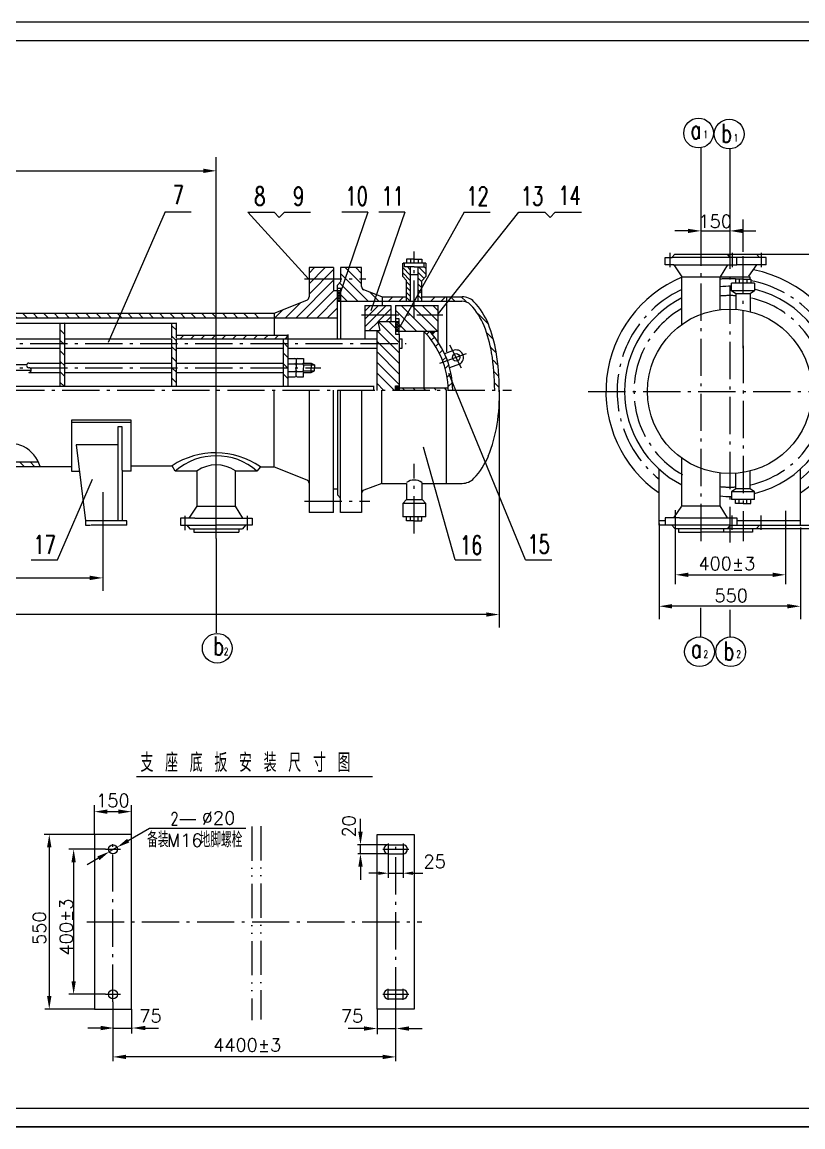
# Model space of a CAD drawing. Extents: x 0 to 2851, y -28 to 1393.
# Drawn here: x 232.2 to 442.1, y 1083.6 to 1380.6 of the extents above; entities that cross this region are included whole.
import ezdxf
from ezdxf.enums import TextEntityAlignment as Align

# ---------------------------------------------------------------- set-up
doc = ezdxf.new("R2010")
doc.units = 0
doc.header["$LTSCALE"] = 8
doc.header["$MEASUREMENT"] = 0
doc.linetypes.add('CENTER', pattern=[1.85, 1.25, -0.25, 0.1, -0.25])
doc.linetypes.add('PHANTOM', pattern=[1.902, 1.15, -0.25, 0.001, -0.25, 0.001, -0.25])
doc.layers.get('0').update_dxf_attribs({"linetype": 'CONTINUOUS'})
for name, color, linetype in [('CC', 3, 'CONTINUOUS'), ('CW', 1, 'CONTINUOUS'), ('DD', 3, 'PHANTOM'), ('HZ', 1, 'CONTINUOUS'), ('X', 3, 'CONTINUOUS'), ('YY', 3, 'CONTINUOUS'), ('ZX', 1, 'CENTER')]:
    doc.layers.add(name, color=color, linetype=linetype)
doc.styles.add('HZ', font='txt', dxfattribs={"bigfont": 'hztxt'})

# ---------------------------------------------------------------- blocks, each defined once
blk = doc.blocks.new('ZTA1')
for p, q in [((162.48, 176.87), (162.48, 189.97)), ((162.48, 189.97), (177.38, 189.97)), ((162.48, 189.38), (177.38, 189.38)), ((164.87, 188.19), (166.07, 188.19)), ((164.87, 188.19), (164.87, 162.97)), ((166.07, 188.19), (166.07, 162.97)), ((177.38, 189.97), (178.54, 189.97)), ((177.38, 189.38), (178.54, 189.38)), ((178.54, 189.97), (178.54, 176.27)), ((240.16, 189.97), (240.16, 176.27)), ((241.32, 189.97), (240.16, 189.97)), ((241.32, 189.38), (240.16, 189.38)), ((256.21, 189.97), (241.32, 189.97)), ((256.21, 189.38), (241.32, 189.38)), ((253.83, 188.19), (252.63, 188.19)), ((252.63, 188.19), (252.63, 162.97)), ((253.83, 176.55), (253.83, 188.19)), ((256.21, 176.27), (256.21, 189.97)), ((166.07, 183.39), (177.18, 183.39)), ((177.18, 183.39), (174.78, 162.97)), ((252.63, 183.39), (241.43, 183.39)), ((241.43, 183.39), (243.92, 162.97)), ((162.48, 176.87), (162.48, 176.27)), ((162.48, 176.27), (164.87, 176.27)), ((178.54, 176.27), (176.34, 176.27)), ((240.16, 176.27), (242.3, 176.27)), ((253.83, 176.55), (253.83, 162.97)), ((256.21, 176.27), (253.83, 176.27)), ((163.68, 161.77), (163.68, 162.97)), ((163.68, 162.97), (174.78, 162.97)), ((163.68, 161.77), (173.21, 161.77)), ((174.73, 161.77), (173.38, 161.77)), ((174.78, 162.97), (174.78, 161.77)), ((255.02, 162.97), (243.92, 162.97)), ((243.92, 162.97), (243.92, 161.77)), ((243.96, 161.77), (245.32, 161.77)), ((255.02, 161.77), (245.49, 161.77)), ((255.02, 161.77), (255.02, 162.97)), ((325.32, 75.85), (329.32, 75.85)), ((325.32, 73.45), (329.32, 73.45)), ((325.32, 36.85), (329.32, 36.85)), ((325.32, 34.45), (329.32, 34.45))]:
    blk.add_line(p, q)
for points in [[(246.32, 31.65), (256.32, 31.65), (256.32, 78.65), (246.32, 78.65)], [(332.32, 31.65), (322.32, 31.65), (322.32, 78.65), (332.32, 78.65)]]:
    blk.add_lwpolyline(points, close=True)
for centre in [(251.32, 74.65), (251.32, 35.65)]:
    blk.add_circle(centre, 1.2)
for centre, start, end in [((325.32, 74.65), 90, 270), ((329.32, 74.65), 270, 90), ((325.32, 35.65), 90, 270), ((329.32, 35.65), 270, 90)]:
    blk.add_arc(centre, 1.2, start, end)
at = {"layer": 'CC'}
for p, q in [((246.32, 78.65), (246.32, 86.46)), ((256.32, 78.65), (256.32, 86.46)), ((249.82, 84.75), (253.32, 84.75)), ((261.1, 80.29), (287.04, 80.29)), ((317.85, 79.35), (317.85, 82.85)), ((246.32, 78.65), (232.85, 78.65)), ((234.2, 75.15), (234.2, 35.15)), ((249.32, 74.65), (239.43, 74.65)), ((325.32, 75.85), (317.03, 75.85)), ((317.85, 73.45), (317.85, 75.85)), ((325.32, 73.45), (317.17, 73.45)), ((325.32, 73.15), (325.32, 67)), ((329.32, 73.15), (329.32, 67)), ((240.75, 71.15), (240.75, 39.15)), ((317.85, 69.95), (317.85, 66.45)), ((322.69, 68.2), (320.07, 68.2)), ((325.32, 68.2), (329.33, 68.2)), ((331.96, 68.2), (334.58, 68.2)), ((249.32, 35.65), (239.44, 35.65)), ((251.32, 33.65), (251.32, 24.16)), ((327.4, 17.72), (327.4, 32.91)), ((246.32, 31.65), (233, 31.65)), ((256.32, 31.65), (256.32, 25.07)), ((248.04, 26.59), (244.54, 26.59)), ((251.54, 26.59), (256.54, 26.59)), ((260.04, 26.59), (263.54, 26.59))]:
    blk.add_line(p, q, dxfattribs=at)
for points in [[(249.82, 84.17), (249.82, 85.34), (246.32, 84.75)], [(252.81, 84.17), (252.81, 85.34), (256.31, 84.75)], [(234.78, 75.15), (233.61, 75.15), (234.2, 78.65)], [(318.44, 79.35), (317.27, 79.35), (317.85, 75.85)], [(241.33, 71.15), (240.17, 71.15), (240.75, 74.65)], [(318.44, 69.95), (317.27, 69.95), (317.85, 73.45)], [(322.69, 67.76), (322.69, 68.64), (325.32, 68.2)], [(331.96, 67.76), (331.96, 68.64), (329.33, 68.2)], [(241.33, 39.15), (240.17, 39.15), (240.75, 35.65)], [(234.78, 35.15), (233.61, 35.15), (234.2, 31.65)], [(248.04, 26), (248.04, 27.17), (251.54, 26.59)], [(260.04, 26), (260.04, 27.17), (256.54, 26.59)]]:
    blk.add_solid(points, dxfattribs=at)
at = {"layer": 'CW'}
blk.add_line((269.27, 82.6), (273.59, 82.6), dxfattribs=at)
at = {"layer": 'DD'}
for p, q in [((288.65, 80.76), (288.65, 28.67)), ((291.04, 80.85), (291.04, 36.71)), ((291.04, 36.71), (291.04, 28.88))]:
    blk.add_line(p, q, dxfattribs=at)
at = {"layer": 'X'}
for p, q in [((257.65, 94.2), (321.13, 94.2)), ((255.42, 76.96), (261.1, 80.29)), ((252.42, 75.16), (250.4, 74.02)), ((251.23, 74.65), (251.41, 74.65)), ((251.32, 74.56), (251.32, 74.74)), ((247.4, 72.22), (244.4, 70.42)), ((322.32, 31.65), (322.32, 24.91)), ((251.32, 24.16), (251.32, 17.67)), ((318.03, 26.44), (314.53, 26.44)), ((318.83, 26.45), (315.33, 26.45)), ((322.33, 26.45), (327.43, 26.45)), ((330.92, 26.45), (334.42, 26.45)), ((324.21, 18.82), (254.82, 18.82))]:
    blk.add_line(p, q, dxfattribs=at)
for points in [[(255.12, 77.46), (255.72, 76.46), (252.42, 75.16)], [(247.7, 71.72), (247.1, 72.72), (250.4, 74.02)], [(318.83, 25.86), (318.83, 27.03), (322.33, 26.45)], [(330.92, 25.86), (330.92, 27.03), (327.42, 26.45)], [(254.82, 18.24), (254.82, 19.41), (251.32, 18.82)], [(323.85, 18.24), (323.85, 19.41), (327.35, 18.82)]]:
    blk.add_solid(points, dxfattribs=at)
at = {"layer": 'ZX'}
for p, q in [((249.32, 74.65), (253.32, 74.65)), ((251.32, 33.65), (251.32, 77.11)), ((323.82, 74.65), (330.82, 74.65)), ((325.32, 76.15), (325.32, 73.15)), ((327.4, 32.91), (327.4, 76.4)), ((329.32, 76.15), (329.32, 73.15)), ((244.32, 55.15), (334.32, 55.15)), ((249.32, 35.65), (253.32, 35.65)), ((323.82, 35.65), (330.82, 35.65)), ((325.32, 34.15), (325.32, 37.15)), ((329.32, 34.15), (329.32, 37.15))]:
    blk.add_line(p, q, dxfattribs=at)
at = {"layer": 'CW', "style": 'HZ', "width": 0.7}
blk.add_text('备装   地脚螺栓', height=4.107, dxfattribs=at).set_placement((260.5, 75.17))
at = {"layer": 'HZ', "style": 'HZ', "width": 0.7}
for s, height, p in [('支 座 底 扳 安 装 尺 寸 图', 5, (258.71, 95.42)), ('2', 3.5, (266.81, 81.09))]:
    blk.add_text(s, height=height, dxfattribs=at).set_placement(p)
blk = doc.blocks.new('ZTF1')
for p, q in [((273.06, 160.81), (273.06, 159.9)), ((285.12, 160.81), (285.12, 159.9)), ((403.35, 160.81), (403.35, 159.9)), ((415.43, 160.81), (415.43, 159.9)), ((423.24, 160.81), (423.24, 159.9)), ((273.06, 159.9), (285.12, 159.9)), ((403.35, 159.9), (409.51, 159.9)), ((415.43, 159.9), (409.27, 159.9)), ((423.24, 159.9), (415.43, 159.9))]:
    blk.add_line(p, q)
blk = doc.blocks.new('ZTR11')
for p, q in [((399.73, 231.77), (399.73, 233.7)), ((399.73, 233.7), (401.67, 233.7)), ((402.11, 231.77), (399.73, 231.77)), ((401.51, 233.7), (402.31, 234.62)), ((419.05, 233.7), (401.56, 233.7)), ((401.97, 231.77), (419.05, 231.77)), ((402.11, 231.77), (404.23, 228.56)), ((402.31, 234.62), (416.47, 234.62)), ((416.53, 231.77), (414.54, 228.54)), ((416.47, 234.62), (424.27, 234.62)), ((417.27, 233.7), (416.47, 234.62)), ((426.86, 233.7), (419.05, 233.7)), ((419.05, 231.77), (419.05, 233.7)), ((426.86, 231.77), (419.05, 231.77)), ((424.34, 231.77), (422.16, 228.67)), ((425.08, 233.7), (424.27, 234.62)), ((426.86, 231.77), (426.86, 233.7)), ((404.23, 215.83), (404.23, 228.6)), ((404.34, 228.54), (422.53, 228.54)), ((414.53, 219.71), (414.53, 228.6)), ((417.58, 225.98), (417.58, 226.85)), ((423.77, 226.85), (417.58, 226.85)), ((417.59, 224.72), (417.59, 225.98)), ((419.15, 227.87), (418.63, 227.87)), ((418.63, 227.87), (418.63, 226.85)), ((420.69, 227.87), (419.15, 227.87)), ((419.66, 227.87), (419.66, 226.86)), ((420.69, 227.87), (422.24, 227.87)), ((421.72, 227.87), (421.72, 226.85)), ((422.24, 227.87), (422.75, 227.87)), ((422.53, 228.54), (422.53, 227.87)), ((422.75, 227.87), (422.75, 226.85)), ((423.77, 226.85), (423.77, 224.72)), ((418.71, 223.92), (417.59, 224.72)), ((423.77, 224.72), (417.59, 224.72)), ((418.71, 223.92), (418.71, 219.77)), ((422.63, 223.92), (418.71, 223.92)), ((423.77, 224.72), (422.63, 223.92)), ((422.63, 223.92), (422.63, 219.12)), ((404.24, 166.93), (404.24, 179.65)), ((398.11, 161.77), (398.11, 176.83)), ((414.54, 166.93), (414.54, 175.86)), ((418.71, 171.55), (418.71, 175.71)), ((422.63, 171.55), (422.63, 176.35)), ((436.11, 161.77), (436.11, 176.83)), ((417.58, 169.49), (417.58, 168.63)), ((418.71, 171.55), (417.59, 170.75)), ((423.77, 170.75), (417.59, 170.75)), ((417.59, 170.75), (417.59, 169.49)), ((422.63, 171.55), (418.71, 171.55)), ((423.77, 170.75), (422.63, 171.55)), ((423.77, 168.63), (423.77, 170.75)), ((402.11, 163.7), (404.23, 166.91)), ((404.34, 166.93), (414.54, 166.93)), ((416.53, 163.7), (414.54, 166.93)), ((423.77, 168.63), (417.58, 168.63)), ((418.63, 167.6), (418.63, 168.63)), ((419.15, 167.6), (418.63, 167.6)), ((420.69, 167.6), (419.15, 167.6)), ((419.66, 167.6), (419.66, 168.61)), ((420.69, 167.6), (422.24, 167.6)), ((421.72, 167.6), (421.72, 168.63)), ((422.24, 167.6), (422.75, 167.6)), ((422.75, 167.6), (422.75, 168.63)), ((403.6, 163.7), (399.73, 163.7)), ((399.73, 163.7), (399.73, 161.77)), ((403.6, 163.7), (415.18, 163.7)), ((415.18, 163.7), (419.05, 163.7)), ((419.05, 163.7), (419.05, 161.77)), ((399.73, 162.97), (398.11, 162.97)), ((417.11, 161.77), (398.11, 161.77)), ((401.51, 161.77), (402.31, 160.85)), ((402.31, 160.85), (416.47, 160.85)), ((417.27, 161.77), (416.47, 160.85)), ((416.47, 160.85), (424.27, 160.85)), ((417.11, 161.77), (436.11, 161.77)), ((436.11, 162.97), (419.05, 162.97)), ((425.08, 161.77), (424.27, 160.85)), ((436.11, 161.77), (436.11, 162.97))]:
    blk.add_line(p, q)
blk.add_circle((417.11, 197.74), 22.12)
for radius, start, end in [(33.28, 304.8194, 78.9386), (33.28, 112.7654, 235.1806), (28.25, 89.0525, 95.2366), (28.25, 117.1155, 242.8964), (28.25, 283.6379, 76.3621), (28.25, 264.7784, 270.9475)]:
    blk.add_arc((417.11, 197.74), radius, start, end)
at = {"layer": 'CC'}
for p, q in [((409.39, 235.89), (409.39, 263.13)), ((417.11, 262.9), (417.11, 240.27)), ((420.68, 235.26), (420.68, 243.9)), ((405.89, 240.87), (402.39, 240.87)), ((409.39, 240.87), (417.11, 240.87)), ((420.61, 240.87), (424.11, 240.87)), ((424.29, 234.63), (484.7, 234.63)), ((481.14, 164.34), (481.14, 232.17)), ((462.11, 197.74), (487.76, 197.74)), ((468.4, 194.24), (468.4, 164.34)), ((402.52, 145.93), (402.52, 165.78)), ((432.11, 165.63), (432.11, 145.91)), ((398.11, 162.23), (398.11, 136.47)), ((424.28, 160.84), (485.87, 160.84)), ((436.11, 161.77), (471.9, 161.77)), ((436.11, 161.13), (436.11, 136.47)), ((406.02, 148.42), (428.61, 148.42)), ((432.61, 139.97), (401.61, 139.97))]:
    blk.add_line(p, q, dxfattribs=at)
for centre in [(408.74, 267.18), (416.97, 266.9), (408.98, 127.74), (417.37, 127.74)]:
    blk.add_circle(centre, 4, dxfattribs=at)
for points in [[(405.89, 240.29), (405.89, 241.45), (409.39, 240.87)], [(420.61, 240.29), (420.61, 241.45), (417.11, 240.87)], [(481.72, 231.05), (480.56, 231.05), (481.14, 234.55)], [(481.72, 201.28), (480.56, 201.28), (481.14, 197.78)], [(468.98, 194.24), (467.81, 194.24), (468.4, 197.74)], [(481.72, 194.24), (480.55, 194.24), (481.14, 197.74)], [(468.98, 165.31), (467.81, 165.31), (468.4, 161.81)], [(481.72, 164.36), (480.56, 164.36), (481.14, 160.86)], [(406.02, 147.83), (406.02, 149), (402.52, 148.42)], [(428.61, 147.83), (428.61, 149), (432.11, 148.42)], [(401.61, 139.38), (401.61, 140.55), (398.11, 139.97)], [(432.61, 139.38), (432.61, 140.55), (436.11, 139.97)]]:
    blk.add_solid(points, dxfattribs=at)
at = {"layer": 'ZX'}
for p, q in [((417.11, 240.65), (417.11, 157.11)), ((401.02, 234.99), (401.02, 231.13)), ((409.39, 157.49), (409.39, 235.89)), ((417.76, 234.99), (417.76, 231.13)), ((420.68, 209.31), (420.68, 235.26)), ((425.57, 234.99), (425.57, 231.13)), ((420.68, 209.97), (420.68, 157.49)), ((379.05, 197.74), (462.11, 197.74)), ((417.76, 160.48), (417.76, 164.35)), ((425.57, 160.48), (425.57, 164.35)), ((409.32, 131.74), (409.32, 139.57)), ((417.11, 139.05), (417.11, 131.67))]:
    blk.add_line(p, q, dxfattribs=at)
for radius, start, end in [(30.28, 87.1074, 94.8855), (30.28, 308.8712, 79.2593), (30.28, 115.1698, 231.1288), (25.74, 86.4479, 95.7501), (25.74, 282.7257, 77.4354), (25.74, 120.0224, 240.3526), (25.74, 264.2664, 273.5521)]:
    blk.add_arc((417.11, 197.74), radius, start, end, dxfattribs=at)
at = {"style": 'HZ', "width": 0.7}
for s, height, p in [('a', 5, (408.02, 265.59)), ('1', 2, (410.65, 265.82)), ('b', 5, (416.23, 264.61)), ('1', 2, (418.79, 264.91)), ('a', 5, (408.15, 126.11)), ('2', 2, (410.68, 126.11)), ('b', 5, (416.89, 125.45)), ('2', 2, (419.51, 126.11))]:
    blk.add_text(s, height=height, dxfattribs=at).set_placement(p, align=Align.CENTER)
at = {"layer": 'X', "style": 'HZ', "width": 0.7}
for s, p in [('0', (465.59, 182.32)), ('-5', (467.66, 181.06))]:
    blk.add_text(s, height=1.7, rotation=90, dxfattribs=at).set_placement(p)
blk = doc.blocks.new('*X69')
for p, q in [((218.61, 171.71), (217.45, 172.87)), ((221.44, 171.71), (220.24, 172.91)), ((224.27, 171.71), (223.07, 172.91)), ((227.1, 171.71), (225.9, 172.91)), ((229.92, 171.71), (228.72, 172.91))]:
    blk.add_line(p, q)
blk = doc.blocks.new('*X71')
for p, q in [((207.1, 211.51), (205.9, 212.71)), ((209.92, 211.51), (208.72, 212.71)), ((212.75, 211.51), (211.55, 212.71)), ((215.58, 211.51), (214.38, 212.71)), ((218.41, 211.51), (217.21, 212.71)), ((221.24, 211.51), (220.04, 212.71)), ((224.07, 211.51), (222.87, 212.71)), ((226.89, 211.51), (225.69, 212.71)), ((229.72, 211.51), (228.52, 212.71)), ((232.55, 211.51), (231.35, 212.71)), ((235.38, 211.51), (234.18, 212.71)), ((238.21, 211.51), (237.01, 212.71)), ((241.04, 211.51), (239.84, 212.71)), ((243.86, 211.51), (242.66, 212.71)), ((246.69, 211.51), (245.49, 212.71)), ((249.52, 211.51), (248.32, 212.71)), ((252.35, 211.51), (251.15, 212.71)), ((255.18, 211.51), (253.98, 212.71)), ((258.01, 211.51), (256.81, 212.71)), ((260.84, 211.51), (259.64, 212.71)), ((263.66, 211.51), (262.46, 212.71)), ((266.49, 211.51), (265.29, 212.71)), ((269.32, 211.51), (268.12, 212.71)), ((272.15, 211.51), (270.95, 212.71)), ((274.98, 211.51), (273.78, 212.71)), ((277.81, 211.51), (276.61, 212.71)), ((280.63, 211.51), (279.43, 212.71)), ((283.46, 211.51), (282.26, 212.71)), ((286.29, 211.51), (285.09, 212.71)), ((289.12, 211.51), (287.92, 212.71)), ((291.95, 211.51), (290.75, 212.71))]:
    blk.add_line(p, q)
blk = doc.blocks.new('*X85')
for p, q in [((337.12, 207.01), (337.89, 207.78)), ((338.39, 205.46), (339.25, 206.31)), ((339.54, 203.78), (340.41, 204.65)), ((340.55, 201.96), (341.45, 202.85)), ((341.42, 200), (342.34, 200.92)), ((342.12, 197.87), (343.09, 198.84)), ((342.64, 195.56), (343.67, 196.59)), ((342.92, 193.01), (344.04, 194.13))]:
    blk.add_line(p, q)
blk = doc.blocks.new('*X84')
for p, q in [((337.95, 222.08), (336.28, 223.75)), ((338.39, 223.19), (336.44, 225.14)), ((338.39, 224.75), (337.94, 225.2)), ((337.35, 221.12), (336.28, 222.19)), ((337.35, 219.57), (336.28, 220.64)), ((337.35, 218.01), (336.28, 219.08)), ((337.35, 216.46), (336.28, 217.53)), ((336.28, 215.97), (336.28, 215.97))]:
    blk.add_line(p, q)
blk = doc.blocks.new('*X83')
for p, q in [((332.69, 225.93), (332.45, 226.17)), ((334.23, 222.97), (332.2, 225)), ((334.23, 221.55), (332.2, 223.59)), ((334.23, 224.38), (333.48, 225.14)), ((334.23, 220.14), (333.22, 221.15)), ((334.23, 218.73), (333.22, 219.74)), ((334.23, 217.31), (333.22, 218.32)), ((334.16, 215.97), (333.22, 216.91))]:
    blk.add_line(p, q)
blk = doc.blocks.new('*X82')
for p, q in [((321.43, 215.97), (314.01, 223.39)), ((319.63, 220.6), (315.24, 224.99)), ((319.63, 223.42), (318.07, 224.99)), ((318.61, 215.97), (313.74, 220.84)), ((315.78, 215.97), (314.01, 217.74)), ((324.26, 215.97), (321.86, 218.37))]:
    blk.add_line(p, q)
blk = doc.blocks.new('*X76')
for p, q in [((326.91, 236.4), (328.08, 237.57)), ((329.74, 236.4), (330.91, 237.57)), ((338.23, 236.4), (339.39, 237.57)), ((341.05, 236.4), (342.22, 237.57))]:
    blk.add_line(p, q)
blk = doc.blocks.new('*X77')
for p, q in [((346.25, 236.4), (345.08, 237.58)), ((349.22, 236.27), (347.91, 237.58)), ((355.19, 230.3), (352.46, 233.02)), ((356.59, 226.07), (354.89, 227.77)), ((357.34, 222.49), (355.91, 223.91)), ((357.78, 219.22), (356.47, 220.53)), ((358.03, 216.14), (356.8, 217.37)), ((358.13, 213.21), (356.96, 214.38))]:
    blk.add_line(p, q)
blk = doc.blocks.new('*X78')
for p, q in [((313.17, 218.41), (313.47, 218.72)), ((314.01, 217.74), (313.17, 218.58)), ((313.17, 217.71), (314.01, 218.55)), ((314.01, 217.03), (313.17, 217.87)), ((313.17, 217), (314.01, 217.84)), ((314.01, 216.32), (313.17, 217.16)), ((313.17, 216.29), (314.01, 217.13)), ((314.01, 218.44), (313.73, 218.72)), ((313.66, 215.97), (313.17, 216.46)), ((313.55, 215.97), (314.01, 216.43))]:
    blk.add_line(p, q)
blk = doc.blocks.new('*X79')
for p, q in [((338.1, 207.78), (331.1, 214.78)), ((340.93, 207.78), (333.93, 214.78)), ((340.95, 210.6), (336.76, 214.78)), ((340.95, 213.43), (339.59, 214.78)), ((335.27, 207.78), (329.53, 213.53)), ((332.45, 207.78), (330.53, 209.7))]:
    blk.add_line(p, q)
blk = doc.blocks.new('*X80')
for p, q in [((328.73, 209.93), (329.26, 210.47)), ((328.73, 209.22), (329.73, 210.22)), ((329.73, 209.09), (328.73, 210.09)), ((328.73, 208.52), (329.73, 209.52)), ((329.73, 208.38), (328.73, 209.38)), ((328.73, 207.81), (329.73, 208.81)), ((329.62, 207.78), (328.73, 208.68)), ((328.91, 207.78), (328.73, 207.97)), ((329.73, 209.8), (329.05, 210.47)), ((329.41, 207.78), (329.73, 208.1))]:
    blk.add_line(p, q)
blk = doc.blocks.new('*X81')
for p, q in [((329.73, 202.02), (323.8, 207.95)), ((329.73, 204.85), (324.1, 210.47)), ((328.73, 208.68), (326.93, 210.47)), ((329.73, 199.19), (323.8, 205.12)), ((329.73, 196.36), (323.8, 202.29)), ((329.73, 193.53), (323.8, 199.46)), ((328.36, 192.07), (323.8, 196.64)), ((325.53, 192.07), (323.8, 193.81))]:
    blk.add_line(p, q)
blk = doc.blocks.new('*X86')
for p, q in [((305.51, 220.65), (309.84, 224.99)), ((305.51, 223.48), (307.01, 224.99)), ((305.51, 217.83), (312.11, 224.43)), ((302.02, 211.51), (312.11, 221.6)), ((304.85, 211.51), (312.11, 218.77)), ((307.68, 211.51), (313.17, 217)), ((299.19, 211.51), (303.21, 215.53)), ((310.51, 211.51), (313.17, 214.17)), ((296.36, 211.51), (298.5, 213.65))]:
    blk.add_line(p, q)
blk = doc.blocks.new('*X89')
for p, q in [((269.86, 208.15), (268.66, 209.35)), ((269.86, 205.32), (268.66, 206.52)), ((269.86, 202.49), (268.66, 203.69)), ((269.86, 199.66), (268.66, 200.86)), ((269.86, 196.83), (268.66, 198.03)), ((269.86, 194.01), (268.66, 195.21))]:
    blk.add_line(p, q)
blk = doc.blocks.new('*X90')
for p, q in [((299.92, 203.54), (298.66, 204.8)), ((299.92, 200.71), (298.66, 201.97)), ((299.92, 197.88), (298.66, 199.15)), ((299.92, 195.05), (298.66, 196.32))]:
    blk.add_line(p, q)
blk = doc.blocks.new('*X91')
for p, q in [((239.86, 207.03), (238.66, 208.23)), ((239.86, 209.86), (239.65, 210.07)), ((239.86, 204.21), (238.66, 205.41)), ((239.86, 201.38), (238.66, 202.58)), ((239.86, 198.55), (238.66, 199.75)), ((239.86, 195.72), (238.66, 196.92)), ((239.68, 193.07), (238.66, 194.09))]:
    blk.add_line(p, q)
blk = doc.blocks.new('*X96')
for p, q in [((331.19, 192.07), (330.59, 192.67)), ((334.02, 192.07), (333.42, 192.67)), ((336.85, 192.07), (336.25, 192.67)), ((339.68, 192.07), (339.08, 192.67)), ((342.5, 192.07), (341.9, 192.67))]:
    blk.add_line(p, q)
blk = doc.blocks.new('*X98')
for p, q in [((270.87, 205.82), (271.87, 206.82)), ((273.7, 205.82), (274.7, 206.82)), ((276.53, 205.82), (277.53, 206.82)), ((279.36, 205.82), (280.36, 206.82)), ((282.19, 205.82), (283.19, 206.82)), ((285.01, 205.82), (286.01, 206.82)), ((287.84, 205.82), (288.84, 206.82)), ((290.67, 205.82), (291.67, 206.82)), ((293.5, 205.82), (294.5, 206.82)), ((296.33, 205.82), (297.33, 206.82)), ((299.16, 205.82), (299.86, 206.52))]:
    blk.add_line(p, q)
blk = doc.blocks.new('ZT11')
for p, q in [((329.21, 228.59), (329.21, 232.2)), ((329.7, 232.2), (329.3, 232.2)), ((334.95, 232.2), (329.7, 232.2)), ((329.7, 231.17), (329.7, 232.2)), ((330.78, 233.23), (330.26, 233.23)), ((330.26, 233.23), (330.26, 232.2)), ((332.32, 233.23), (330.78, 233.23)), ((331.29, 233.23), (331.29, 232.2)), ((332.32, 233.23), (333.87, 233.23)), ((333.35, 233.23), (333.35, 232.2)), ((333.87, 233.23), (334.38, 233.23)), ((334.38, 233.23), (334.38, 232.2)), ((334.95, 231.17), (334.95, 232.2)), ((335.4, 232.2), (334.95, 232.2)), ((335.4, 232.2), (335.4, 228.57)), ((310.62, 231.01), (304.02, 231.01)), ((304.02, 231.01), (304.02, 223.15)), ((310.62, 231.01), (310.62, 224.75)), ((318.15, 231.01), (312.52, 231.01)), ((312.52, 231.01), (312.52, 227.14)), ((318.15, 225.93), (318.15, 231.01)), ((330.78, 231.17), (329.7, 231.17)), ((331.26, 231.17), (330.78, 231.17)), ((331.24, 231.09), (331.24, 221.99)), ((331.24, 229.16), (333.29, 229.16)), ((332.32, 231.17), (331.26, 231.17)), ((332.32, 231.17), (333.36, 231.17)), ((333.29, 231.1), (333.29, 221.99)), ((333.36, 231.17), (333.92, 231.17)), ((333.92, 231.17), (334.95, 231.17)), ((311.68, 226.29), (312.52, 227.14)), ((311.68, 225.54), (311.68, 226.29)), ((330.23, 227.56), (329.21, 228.59)), ((330.23, 221.99), (330.23, 227.56)), ((334.36, 221.99), (334.36, 227.56)), ((335.4, 228.57), (334.44, 227.55)), ((311.79, 224.75), (310.62, 224.75)), ((311.68, 224.75), (311.68, 225.54)), ((311.68, 221.99), (311.68, 224.75)), ((311.71, 225.51), (312.62, 225.51)), ((312.61, 224.75), (311.79, 224.75)), ((312.52, 225.51), (312.52, 224.81)), ((312.52, 224.75), (312.52, 221.99)), ((323.57, 223.19), (318.79, 225)), ((323.67, 223.16), (323.65, 220.81)), ((323.67, 223.16), (330.23, 223.16)), ((334.36, 223.16), (340.96, 223.16)), ((340.96, 223.16), (341, 208.39)), ((341.03, 223.17), (345.15, 223.17)), ((294.66, 218.74), (303.39, 222.22)), ((311.55, 221.99), (312.62, 221.99)), ((311.68, 219.47), (311.68, 221.99)), ((312.52, 221.99), (312.52, 211.85)), ((312.62, 221.99), (323.67, 221.99)), ((319.04, 220.81), (326.03, 220.81)), ((319.04, 220.81), (319.04, 214.57)), ((323.67, 221.99), (330.25, 221.99)), ((326.01, 220.81), (326.01, 216.5)), ((327.24, 220.81), (338.66, 220.81)), ((327.24, 220.81), (327.24, 216.81)), ((330.25, 221.99), (331.26, 221.99)), ((331.26, 221.99), (332.97, 221.99)), ((332.97, 221.99), (334.4, 221.99)), ((334.4, 221.99), (340.96, 221.99)), ((338.66, 220.88), (338.66, 211.13)), ((340.96, 221.99), (345.08, 221.99)), ((202.24, 218.74), (264.14, 218.74)), ((202.24, 217.54), (264.91, 217.54)), ((264.14, 218.74), (294.66, 218.74)), ((264.91, 217.54), (292.66, 217.54)), ((292.48, 217.54), (311.68, 217.54)), ((294.66, 218.74), (294.66, 217.54)), ((294.66, 217.54), (294.66, 212.85)), ((311.68, 217.75), (311.68, 219.47)), ((311.68, 211.85), (311.68, 217.75)), ((328.24, 217.2), (327.24, 217.2)), ((327.24, 217.01), (327.24, 216.5)), ((328.24, 216.53), (328.24, 217.2)), ((209.57, 216.1), (237.21, 216.1)), ((237.17, 199.1), (237.17, 216.1)), ((237.21, 216.1), (239.35, 216.1)), ((238.37, 199.1), (238.37, 216.1)), ((239.35, 216.1), (267.11, 216.1)), ((267.11, 216.1), (268.37, 216.1)), ((267.17, 212.1), (267.17, 216.1)), ((268.37, 212.1), (268.37, 216.19)), ((319.04, 214.57), (319.04, 211.85)), ((319.04, 214.09), (322.21, 214.09)), ((322.31, 212.1), (322.31, 214.09)), ((322.37, 214.09), (323.04, 214.09)), ((322.56, 216.5), (326.06, 216.5)), ((322.56, 216.5), (323.04, 214.09)), ((326.06, 216.5), (327.24, 216.5)), ((327.24, 216.5), (327.24, 213.81)), ((327.31, 216.5), (328.24, 216.5)), ((328.24, 213.84), (328.24, 216.53)), ((328.24, 212.96), (328.24, 213.84)), ((208.29, 211.85), (237.17, 211.85)), ((238.37, 211.85), (267.24, 211.85)), ((267.17, 199.1), (267.17, 211.85)), ((268.31, 211.85), (297.29, 211.85)), ((268.37, 212.85), (298.37, 212.85)), ((268.37, 199.1), (268.37, 211.85)), ((297.17, 199.1), (297.17, 211.85)), ((297.29, 211.85), (298.37, 211.85)), ((298.37, 213.05), (298.37, 211.85)), ((298.37, 211.85), (322.31, 211.85)), ((298.43, 199.1), (298.43, 211.85)), ((322.31, 197.97), (322.31, 212.2)), ((327.24, 213.81), (327.24, 213.09)), ((328.25, 213.81), (327.24, 213.81)), ((327.24, 213.09), (328.24, 213.09)), ((328.24, 213.09), (328.24, 212.1)), ((328.24, 212.2), (328.24, 197.97)), ((328.24, 211.85), (329.05, 211.85)), ((335.12, 213.81), (328.25, 213.81)), ((329.05, 209.35), (329.05, 211.85)), ((334.9, 213.81), (334.9, 198.7)), ((336.86, 213.81), (335.12, 213.81)), ((338.66, 213.81), (336.86, 213.81)), ((208.29, 209.35), (237.19, 209.35)), ((238.37, 209.35), (267.24, 209.35)), ((268.58, 209.35), (297.29, 209.35)), ((298.37, 209.35), (322.31, 209.35)), ((328.24, 209.35), (329.05, 209.35)), ((342.62, 208.66), (340.41, 207.85)), ((228.72, 205.35), (237.34, 205.35)), ((238.48, 205.35), (267.18, 205.35)), ((268.33, 205.35), (297.17, 205.35)), ((298.52, 206.59), (300.25, 206.59)), ((298.52, 205.11), (300.25, 205.11)), ((300.55, 206.29), (300.55, 205.41)), ((300.85, 206.59), (302.52, 206.59)), ((300.85, 205.11), (302.22, 205.11)), ((302.52, 206.59), (302.52, 205.41)), ((302.58, 205.34), (304.58, 205.34)), ((304.58, 205.34), (305.52, 204.9)), ((304.58, 205.34), (304.58, 204.1)), ((328.24, 205.22), (328.24, 204.72)), ((344.45, 205.07), (341.78, 204.1)), ((228.21, 204.87), (216.44, 204.87)), ((229.3, 203.32), (217.54, 203.32)), ((228.73, 202.85), (237.34, 202.85)), ((238.48, 202.85), (267.18, 202.85)), ((268.41, 202.85), (297.17, 202.85)), ((298.52, 203.08), (300.25, 203.08)), ((300.55, 204.81), (300.55, 204.1)), ((300.55, 203.38), (300.55, 204.1)), ((300.55, 201.9), (300.55, 202.78)), ((300.85, 203.08), (302.22, 203.08)), ((302.51, 204.9), (305.52, 204.9)), ((302.51, 203.29), (305.52, 203.29)), ((302.52, 204.81), (302.52, 204.11)), ((302.52, 203.38), (302.52, 204.08)), ((302.52, 201.6), (302.52, 202.78)), ((302.58, 202.85), (304.58, 202.85)), ((304.58, 202.85), (304.58, 204.1)), ((304.58, 202.85), (305.52, 203.29)), ((305.52, 204.9), (305.52, 204.1)), ((305.52, 203.29), (305.52, 204.1)), ((209.57, 199.1), (237.21, 199.1)), ((237.21, 199.1), (239.35, 199.1)), ((239.35, 199.1), (267.37, 199.1)), ((267.17, 199.1), (268.37, 199.1)), ((267.37, 199.1), (269.24, 199.1)), ((269.24, 199.1), (321.36, 199.1)), ((298.52, 201.6), (300.25, 201.6)), ((300.85, 201.6), (302.52, 201.6)), ((321.36, 199.18), (321.36, 198.17)), ((327.24, 198.1), (327.24, 199.2)), ((327.24, 199.2), (328.24, 199.2)), ((294.66, 177.45), (294.66, 198.1)), ((304.02, 198.1), (304.02, 165.18)), ((310.62, 165.18), (310.62, 198.1)), ((311.68, 198.1), (311.68, 171.45)), ((312.52, 165.18), (312.52, 198.1)), ((318.15, 198.1), (318.15, 165.18)), ((323.57, 173.01), (323.57, 198.1)), ((328.24, 198.7), (341.43, 198.7)), ((340.96, 173.01), (340.96, 198.1)), ((216.46, 178.75), (231.24, 178.75)), ((215.69, 177.55), (231.24, 177.55)), ((231.24, 177.55), (240.16, 177.55)), ((256.21, 177.74), (267.25, 177.74)), ((268.08, 176.25), (267.25, 177.74)), ((273.95, 176.25), (268.08, 176.25)), ((273.95, 166.87), (273.95, 176.25)), ((284.25, 166.87), (284.25, 176.25)), ((290.03, 176.25), (284.25, 176.25)), ((290.94, 177.47), (290.03, 176.25)), ((290.94, 177.45), (294.66, 177.45)), ((294.66, 177.45), (303.39, 173.97)), ((323.57, 173.01), (318.79, 171.19)), ((323.57, 173.01), (330.24, 173.01)), ((330.24, 173.01), (330.24, 168.64)), ((334.37, 173.24), (334.37, 168.64)), ((334.37, 173.01), (340.96, 173.01)), ((340.96, 173.01), (345.15, 173.01)), ((311.79, 171.44), (310.62, 171.44)), ((311.68, 171.6), (311.68, 169.9)), ((311.68, 169.9), (312.52, 169.06)), ((318.15, 170.26), (318.15, 165.18)), ((271.81, 163.66), (273.94, 166.87)), ((273.94, 166.87), (284.24, 166.87)), ((286.23, 163.66), (284.25, 166.89)), ((330.23, 168.64), (329.21, 167.6)), ((329.21, 167.6), (329.21, 164)), ((335.39, 167.6), (329.21, 167.6)), ((330.23, 168.64), (334.35, 168.64)), ((335.4, 167.62), (334.44, 168.65)), ((335.4, 164), (335.4, 167.62)), ((273.3, 163.66), (269.44, 163.66)), ((269.44, 163.66), (269.44, 161.73)), ((273.3, 163.66), (284.89, 163.66)), ((284.89, 163.66), (288.75, 163.66)), ((288.75, 163.66), (288.75, 161.73)), ((310.62, 165.18), (304.02, 165.18)), ((310.62, 165.18), (304.99, 165.18)), ((318.15, 165.18), (312.52, 165.18)), ((335.4, 164), (329.21, 164)), ((330.26, 162.97), (330.26, 164)), ((331.29, 162.97), (331.29, 163.98)), ((333.34, 162.97), (333.34, 164)), ((334.38, 162.97), (334.38, 164)), ((269.44, 161.73), (279.1, 161.73)), ((271.21, 161.73), (272.02, 160.81)), ((272.02, 160.81), (286.17, 160.81)), ((288.75, 161.73), (279.1, 161.73)), ((286.97, 161.73), (286.17, 160.81)), ((330.78, 162.97), (330.26, 162.97)), ((332.32, 162.97), (330.78, 162.97)), ((332.32, 162.97), (333.87, 162.97)), ((333.87, 162.97), (334.38, 162.97))]:
    blk.add_line(p, q)
blk.add_circle((343.56, 206.87), 1)
for centre, radius, start, end in [((319.15, 225.93), 1, 180, 249.2328), ((303.02, 223.15), 1, 291.7461, 360), ((345.15, 218.72), 4.46, 43.8975, 90), ((345.08, 218.68), 3.31, 43.8975, 90), ((334.95, 208.94), 17.36, 21.7308, 43.8975), ((335.03, 208.98), 18.51, 21.7308, 43.8975), ((318.51, 202.38), 35.07, 9.3746, 21.7308), ((318.58, 202.43), 36.22, 9.3746, 21.7308), ((318.7, 197.83), 22.76, 0.6795, 44.6233), ((318.7, 197.83), 23.96, 0.6455, 41.8558), ((343.54, 206.86), 2.01, 296.8918, 116.8918), ((292.26, 198.05), 61.67, 0, 9.3746), ((292.34, 198.1), 62.81, 0, 9.3746), ((228.72, 204.72), 0.625, 90, 270), ((300.25, 206.29), 0.3, 0, 90), ((300.25, 205.41), 0.3, 270, 0), ((300.25, 204.81), 0.3, 0, 90), ((300.85, 206.29), 0.3, 90, 180), ((300.85, 205.41), 0.3, 180, 270), ((300.85, 204.81), 0.3, 90, 180), ((302.22, 205.41), 0.3, 270, 0), ((302.22, 204.81), 0.3, 0, 90), ((228.72, 203.47), 0.625, 270, 90), ((300.25, 203.38), 0.3, 270, 0), ((300.25, 202.78), 0.3, 0, 90), ((300.85, 203.38), 0.3, 180, 270), ((300.85, 202.78), 0.3, 90, 180), ((302.22, 203.38), 0.3, 270, 0), ((302.22, 202.78), 0.3, 0, 90), ((300.25, 201.9), 0.3, 270, 0), ((300.85, 201.9), 0.3, 180, 270), ((310.38, 196.18), 44.81, 350.6254, 2.4561), ((314.05, 195.57), 41.09, 338.2692, 350.6254), ((278.89, 160.12), 21.12, 55.2162, 123.4545), ((279.06, 163.86), 16.56, 48.4798, 131.5202), ((335.03, 187.21), 18.51, 316.1025, 338.2692), ((279.1, 168.96), 9, 55.0891, 124.9109), ((303.02, 173.04), 1, 0, 68.2539), ((332.31, 170.32), 3.58, 54.7498, 125.2502), ((345.15, 177.47), 4.46, 270, 316.1025), ((319.15, 170.26), 1, 110.7672, 180)]:
    blk.add_arc(centre, radius, start, end)
for points in [[(336.56, 213.83), (338.16, 213.83), (337.3, 212.97)], [(327.31, 199.17), (328.21, 199.17), (327.31, 198.16), (328.14, 198.16)]]:
    blk.add_solid(points)
at = {"layer": 'CC'}
for p, q in [((279.09, 158.14), (279.09, 260.72)), ((147.09, 257.02), (275.91, 257.06)), ((265.31, 246.01), (250.01, 210.83)), ((287.61, 245.89), (303.88, 228.01)), ((338.85, 218.67), (360.39, 245.89)), ((362.25, 152.47), (341.6, 202.52)), ((355.15, 198.1), (355.15, 140.22)), ((343.33, 152.47), (334.78, 182.74)), ((236.37, 152.47), (245.85, 174.15)), ((248.6, 170.63), (248.6, 154.6)), ((279.09, 158.22), (279.09, 132.79)), ((248.6, 154.53), (248.6, 144.09)), ((173.6, 147.59), (245.1, 147.59)), ((355.15, 140.16), (355.15, 134.24)), ((351.65, 137.74), (67.25, 137.74))]:
    blk.add_line(p, q, dxfattribs=at)
blk.add_circle((279.35, 128.67), 4, dxfattribs=at)
for points in [[(275.65, 256.44), (275.65, 257.6), (279.15, 257.02)], [(245.1, 147.01), (245.1, 148.18), (248.6, 147.59)], [(351.65, 137.16), (351.65, 138.32), (355.15, 137.74)]]:
    blk.add_solid(points, dxfattribs=at)
at = {"layer": 'X'}
for p, q in [((265.31, 246.01), (272.31, 246.01)), ((287.61, 245.89), (294.61, 245.89)), ((294.61, 245.89), (296.03, 244.47)), ((296.03, 244.47), (297.44, 245.89)), ((297.44, 245.89), (304.44, 245.89)), ((319.83, 245.93), (312.83, 245.93)), ((329.82, 245.89), (322.82, 245.89)), ((345.72, 245.89), (352.72, 245.89)), ((360.39, 245.89), (367.39, 245.89)), ((367.39, 245.89), (368.8, 244.47)), ((368.8, 244.47), (370.22, 245.89)), ((370.22, 245.89), (377.22, 245.89)), ((229.37, 152.47), (236.37, 152.47)), ((343.33, 152.47), (350.33, 152.47)), ((362.25, 152.47), (369.25, 152.47))]:
    blk.add_line(p, q, dxfattribs=at)
for centre, radius, start, end in [((224.45, 177.58), 6.03, 61.6916, 101.9656), ((222.89, 174.7), 9.3, 17.9185, 61.6916)]:
    blk.add_arc(centre, radius, start, end, dxfattribs=at)
at = {"layer": 'YY'}
for p, q in [((319.83, 245.93), (312.22, 223.57)), ((329.82, 245.89), (320.66, 219.41)), ((345.72, 245.89), (328.35, 214.86))]:
    blk.add_line(p, q, dxfattribs=at)
at = {"layer": 'YY', "color": 3}
for p, q in [((319.04, 215.04), (324.8, 220.81)), ((319.04, 217.17), (322.68, 220.81)), ((319.04, 219.29), (320.56, 220.81)), ((322.61, 216.5), (326.01, 219.9)), ((324.73, 216.49), (326.01, 217.77)), ((320.2, 214.09), (322.57, 216.46))]:
    blk.add_line(p, q, dxfattribs=at)
at = {"layer": 'ZX'}
for p, q in [((332.32, 217.53), (332.32, 235.3)), ((302.83, 228.01), (319.3, 228.01)), ((318.16, 218.35), (339.96, 218.35)), ((110.66, 210.6), (330.17, 210.6)), ((339.17, 205.28), (346.39, 207.9)), ((341.8, 210.28), (344.96, 204.06)), ((110.66, 204.1), (307.17, 204.1)), ((119.28, 198.1), (358.47, 198.1)), ((332.31, 159.55), (332.31, 178.28)), ((302.83, 168.18), (320.38, 168.18)), ((270.73, 160.44), (270.73, 164.3)), ((287.47, 160.44), (287.47, 164.3))]:
    blk.add_line(p, q, dxfattribs=at)
at = {"layer": 'YY'}
for name, p in [('*X83', (-2.99, 6.03)), ('*X86', (-1.49, 6.03)), ('*X82', (-1.49, 6.03)), ('*X84', (-2.99, 6.03)), ('*X78', (-1.49, 6.03)), ('*X76', (-1.49, -14.41)), ('*X77', (-2.99, -14.41)), ('*X79', (-2.29, 6.03)), ('*X71', (-1.49, 6.03)), ('*X91', (-1.49, 6.03)), ('*X89', (-1.49, 6.03)), ('*X81', (-1.49, 6.03)), ('*X80', (-1.49, 6.03)), ('*X98', (-1.49, 6.03)), ('*X85', (-1.49, 6.03)), ('*X90', (-1.49, 6.03)), ('*X96', (-1.49, 6.03)), ('*X69', (0.32, 5.84))]:
    blk.add_blockref(name, p, dxfattribs=at)
at = {"style": 'HZ', "width": 0.7}
for s, height, p in [('7', 5, (268.87, 248.09)), ('8', 5, (290.8, 247.72)), ('9', 5, (301.23, 247.72)), ('10', 5, (316.83, 247.72)), ('11', 5, (326.52, 247.72)), ('12', 5, (349.31, 247.72)), ('13', 5, (363.99, 247.72)), ('14', 5, (374.05, 247.87)), ('17', 5, (232.94, 154.03)), ('16', 5, (347.59, 153.92)), ('15', 5, (365.76, 154.14)), ('b ', 5, (281.28, 126.8)), ('2', 2, (281.75, 126.83))]:
    blk.add_text(s, height=height, dxfattribs=at).set_placement(p, align=Align.CENTER)

msp = doc.modelspace()

# ---------------------------------------------------------------- linework, layer by layer
for p, q in [((841.31, 1375.6), (30.31, 1375.6)), ((30.31, 1088.6), (841.31, 1088.6))]:
    msp.add_line(p, q)
at = {"layer": 'X'}
for p, q in [((846.31, 1380.6), (5.31, 1380.6)), ((846.31, 1083.6), (5.31, 1083.6)), ((5.31, 1083.6), (846.31, 1083.6))]:
    msp.add_line(p, q, dxfattribs=at)

# ---------------------------------------------------------------- block references
for name in ['ZT11', 'ZTR11', 'ZTA1', 'ZTF1']:
    msp.add_blockref(name, (5.31, 1083.6))

# ---------------------------------------------------------------- texts
at = {"layer": 'CC', "style": 'HZ'}
for s, p in [('150', (418.51, 1325.3)), ('400%%P3 ', (423.21, 1233.3)), ('550', (422.81, 1224.7)), ('150', (256.61, 1169.6)), ('%%C20', (285.01, 1164.9)), ('M16', (275.91, 1158.9)), ('25', (343.11, 1153.2)), ('75', (266.71, 1111.7)), ('75', (320.91, 1111.7)), ('4400%%P3', (292.71, 1103.9))]:
    msp.add_text(s, height=3.5, dxfattribs=at).set_placement(p, align=Align.CENTER)
for s, p in [('20', (321.81, 1164.4)), ('400%%P3 ', (245.81, 1138.9)), ('550 ', (238.61, 1138.6))]:
    msp.add_text(s, height=3.5, rotation=90, dxfattribs=at).set_placement(p, align=Align.CENTER)

doc.saveas('drawing.dxf')
